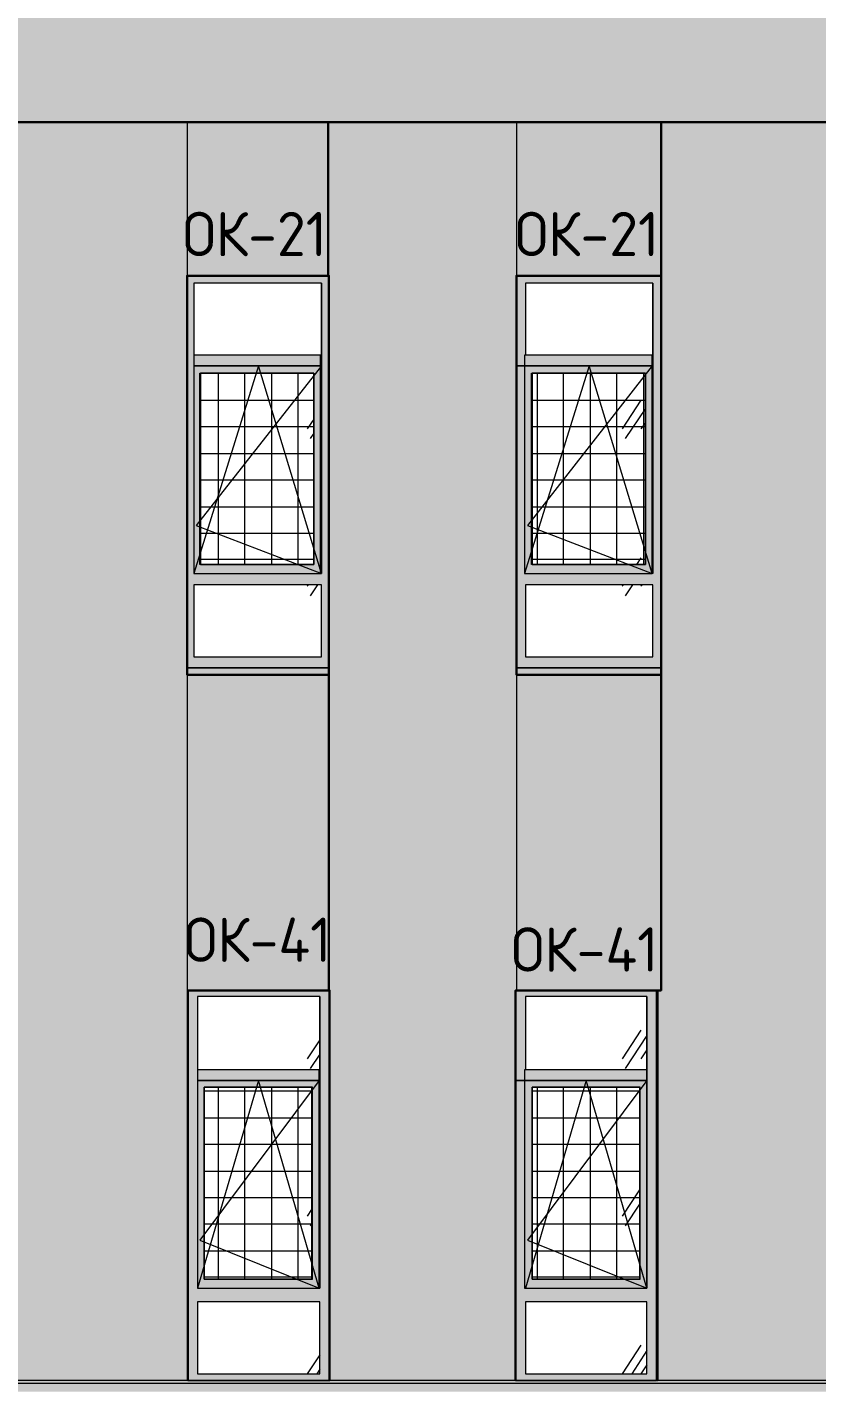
# Model space of a CAD drawing. Header units: millimetres. Extents: x -11345 to 411485, y -9810 to 73012.
# Drawn here: x 120673 to 125128, y 2891 to 10564 of the extents above; entities that cross this region are included whole.
import ezdxf

# ---------------------------------------------------------------- set-up
doc = ezdxf.new("R2010")
doc.units = ezdxf.units.MM
doc.linetypes.add('PDF_IMPORT', pattern=[1, 0.8, -0.2])
for name, color, linetype in [('PDF _Линии', 7, 'Continuous'), ('PDF _Стены внутренние', 7, 'Continuous'), ('PDF _Стены наружные', 7, 'Continuous'), ('PDF _Текст', 7, 'Continuous'), ('PDF _Узлы', 7, 'Continuous')]:
    doc.layers.add(name, color=color, linetype=linetype)
for name, color, linetype, true_color in [('PDF _Ограждение', 7, 'Continuous', 0x7f7f7f), ('PDF _Окна', 7, 'Continuous', 0x383e42), ('PDF _Стены штриховка поверхности', 7, 'Continuous', 0xcacbcc)]:
    doc.layers.add(name, color=color, linetype=linetype, true_color=true_color)
doc.styles.add('PDF GOST Common', font='GOST_Common.ttf')

msp = doc.modelspace()

# ---------------------------------------------------------------- hatches: boundary and pattern name
at = {"layer": 'PDF _Ограждение', "true_color": 0x373f43, "transparency": 33554559}
h = msp.add_hatch(color=149, dxfattribs=at)
h.paths.add_polyline_path([(126988.54874, 2909.93232), (126870.03577, 2893.00189), (126429.84474, 2893.00189), (126429.84474, 2926.86274), (119581.48815, 2926.86274), (119581.48815, 2863.37365), (127479.53104, 2863.37365), (127479.53104, 2867.60626), (127475.29844, 2867.60626), (127479.53104, 2884.53668), (127471.06583, 2884.53668), (127471.06583, 2926.86274), (126988.54874, 2926.86274)])
h.paths.add_polyline_path([(126810.77929, 2884.53668), (126837.58579, 2887.35842), (126831.94232, 2884.53668)], flags=0)
at = {"layer": 'PDF _Окна', "transparency": 33554687}
h = msp.add_hatch(color=256, dxfattribs=at)
h.paths.add_polyline_path([(122290.35603, 7531.93812), (121646.99991, 7531.93812), (121646.99991, 8611.25267), (122290.35603, 8611.25267)])
h.paths.add_polyline_path([(122370.77554, 6909.74504), (122370.77554, 9161.49145), (121575.0456, 9157.25885), (121575.0456, 6909.74504)], flags=0)
h.paths.add_polyline_path([(122332.68209, 7011.32758), (121613.13906, 7011.32758), (121613.13906, 7417.65776), (122332.68209, 7417.65776)], flags=0)
h.paths.add_polyline_path([(122328.44948, 7481.14685), (122328.44948, 8712.83521), (121613.13906, 8712.83521), (121613.13906, 9119.16539), (122332.68209, 9119.16539), (122332.68209, 7481.14685)], flags=0)
h = msp.add_hatch(color=256, dxfattribs=at)
h.paths.add_polyline_path([(124161.1679, 7531.93812), (123517.81178, 7531.93812), (123517.81178, 8611.25267), (124161.1679, 8611.25267)])
h.paths.add_polyline_path([(124245.82002, 6952.0711), (124245.82002, 9161.49145), (123433.15966, 9161.49145), (123433.15966, 6909.74504), (124245.82002, 6909.74504), (124245.82002, 6947.83849), (123835.25723, 6947.83849)], flags=0)
h.paths.add_polyline_path([(124203.49396, 7011.32758), (123483.95093, 7011.32758), (123483.95093, 7417.65776), (124203.49396, 7417.65776)], flags=0)
h.paths.add_polyline_path([(124199.26135, 7481.14685), (124199.26135, 8712.83521), (123483.95093, 8712.83521), (123483.95093, 9119.16539), (124203.49396, 9119.16539), (124203.49396, 7481.14685)], flags=0)
h = msp.add_hatch(color=256, dxfattribs=at)
h.paths.add_polyline_path([(122379.24075, 2926.86274), (122379.24075, 5127.81789), (121579.27821, 5127.81789), (121579.27821, 2926.86274)])
h.paths.add_polyline_path([(122281.89081, 3498.26456), (121672.39554, 3498.26456), (121672.39554, 4581.81171), (122281.89081, 4581.81171)], flags=0)
h.paths.add_polyline_path([(122319.98427, 3447.47329), (122319.98427, 4679.16165), (121634.30209, 4679.16165), (121634.30209, 5093.95704), (122324.21687, 5093.95704), (122324.21687, 3447.47329)], flags=0)
h.paths.add_polyline_path([(122319.98427, 2964.9562), (121634.30209, 2964.9562), (121634.30209, 3371.28638), (122324.21687, 3371.28638)], flags=0)
h = msp.add_hatch(color=256, dxfattribs=at)
h.paths.add_polyline_path([(124224.65699, 2926.86274), (124224.65699, 5127.81789), (123428.92705, 5127.81789), (123428.92705, 2926.86274)])
h.paths.add_polyline_path([(124169.63311, 2964.9562), (123483.95093, 2964.9562), (123483.95093, 3371.28638), (124169.63311, 3371.28638)], flags=0)
h.paths.add_polyline_path([(123483.95093, 4679.16165), (123483.95093, 5093.95704), (124169.63311, 5093.95704), (124169.63311, 4679.16165)], flags=0)
h.paths.add_polyline_path([(123522.04439, 4581.81171), (124131.53966, 4581.81171), (124131.53966, 3498.26456), (123522.04439, 3498.26456)], flags=0)
at = {"layer": 'PDF _Стены штриховка поверхности', "true_color": 0xfbfbf4, "transparency": 33554687}
h = msp.add_hatch(color=7, dxfattribs=at)
h.paths.add_polyline_path([(126891.1988, 2893.00189), (126988.54874, 2909.93232), (126992.78135, 9402.75), (126992.78135, 2926.86274), (127471.06583, 2926.86274), (127471.06583, 10829.13824), (126874.26838, 10829.13824), (126874.26838, 10875.6969), (126908.12923, 10875.6969), (126908.12923, 10846.06866), (126980.08353, 10858.76648), (126980.08353, 12839.62611), (126984.31613, 12839.62611), (126984.31613, 10875.6969), (127471.06583, 10875.6969), (127471.06583, 13554.93653), (127466.83322, 13563.40174), (127471.06583, 13601.4952), (127471.06583, 13808.8929), (127424.50716, 13910.47544), (119644.97725, 13910.47544), (119636.51203, 13885.0798), (119628.04682, 13872.38199), (119628.04682, 13863.91677), (119577.25555, 13758.10162), (119577.25555, 13707.31035), (119581.48815, 13707.31035), (119581.48815, 10875.6969), (119759.25761, 10875.6969), (119759.25761, 13059.72162), (120563.45276, 13059.72162), (120563.45276, 10875.6969), (121570.813, 10875.6969), (121570.813, 13059.72162), (122379.24075, 13059.72162), (122379.24075, 10875.6969), (123420.46184, 10875.6969), (123420.46184, 13059.72162), (124228.8896, 13059.72162), (124228.8896, 10875.6969), (125303.97153, 10875.6969), (125303.97153, 13059.72162), (126108.16668, 13059.72162), (126108.16668, 10875.6969), (126476.40341, 10875.6969), (126476.40341, 10846.06866), (126480.63601, 10846.06866), (126480.63601, 10829.13824), (119581.48815, 10829.13824), (119581.48815, 2926.86274), (119776.18803, 2926.86274), (119776.18803, 5127.81789), (119729.62937, 5127.81789), (119729.62937, 10029.17569), (120554.98755, 10029.17569), (120554.98755, 5127.81789), (120576.15058, 5127.81789), (120576.15058, 2926.86274), (121579.27821, 2926.86274), (121579.27821, 5127.81789), (121575.0456, 5127.81789), (121575.0456, 10029.17569), (122370.77554, 10029.17569), (122370.77554, 9161.49145), (122375.00815, 9161.49145), (122375.00815, 5127.81789), (122379.24075, 5127.81789), (122379.24075, 2926.86274), (123428.92705, 2926.86274), (123428.92705, 5127.81789), (123433.15966, 5127.81789), (123433.15966, 10029.17569), (124250.05263, 10029.17569), (124250.05263, 5127.81789), (124228.8896, 5127.81789), (124228.8896, 2926.86274), (125265.87808, 2926.86274), (125265.87808, 5127.81789), (125261.64547, 5132.05049), (125261.64547, 10029.17569), (126078.53844, 10029.17569), (126078.53844, 5127.81789), (126065.84062, 5127.81789), (126065.84062, 2926.86274), (126429.84474, 2926.86274), (126429.84474, 2893.00189)])
h.paths.add_polyline_path([(126988.54874, 12839.62611), (126988.54874, 13110.5129), (126992.78135, 13110.5129), (126992.78135, 12839.62611)], flags=0)
h.paths.add_polyline_path([(126975.85092, 13110.5129), (126975.85092, 13161.30417), (126980.08353, 13161.30417), (126980.08353, 13110.5129)], flags=0)
at = {"layer": 'PDF _Стены штриховка поверхности', "true_color": 0x88d4d9, "transparency": 33554687}
for points in [[(122370.77554, 10029.17569), (121575.0456, 10029.17569), (121575.0456, 9161.49145), (122370.77554, 9161.49145)], [(124250.05263, 10029.17569), (123433.15966, 10029.17569), (123433.15966, 9161.49145), (124250.05263, 9161.49145)], [(122370.77554, 6909.74504), (121575.0456, 6909.74504), (121575.0456, 5127.81789), (122375.00815, 5127.81789)], [(124245.82002, 6909.74504), (123433.15966, 6909.74504), (123433.15966, 5127.81789), (124250.05263, 5127.81789)]]:
    msp.add_hatch(color=133, dxfattribs=at).paths.add_polyline_path(points)

# ---------------------------------------------------------------- linework, layer by layer
at = {"layer": 'PDF _Линии', "lineweight": 30}
for points in [[(126992.78135, 2926.86274), (126992.78135, 10029.17569), (119581.48815, 10029.17569)], [(122370.77554, 9161.49145), (122370.77554, 10029.17569)], [(123428.92705, 2926.86274), (123428.92705, 5127.81789), (124250.05263, 5127.81789), (124250.05263, 6909.74504), (123433.15966, 6909.74504), (123433.15966, 9161.49145), (124250.05263, 9161.49145), (124250.05263, 10029.17569)], [(122375.00815, 6909.74504), (122375.00815, 9161.49145), (121575.0456, 9161.49145), (121575.0456, 6909.74504), (122375.00815, 6909.74504), (122375.00815, 5127.81789)], [(124250.05263, 6909.74504), (124250.05263, 9161.49145)], [(121575.0456, 5127.81789), (122379.24075, 5127.81789), (122379.24075, 2926.86274)], [(121579.27821, 2926.86274), (121579.27821, 5127.81789)]]:
    msp.add_lwpolyline(points, dxfattribs=at)
at = {"layer": 'PDF _Линии', "lineweight": 9, "ltscale": 3.134275}
for points in [[(122332.68209, 8653.57873), (121625.83688, 7752.03364), (122332.68209, 7481.14685), (121977.14318, 8653.57873), (121613.13906, 7481.14685)], [(124169.63311, 4619.90516), (123496.64875, 3718.36007), (124169.63311, 3447.47329), (123826.79202, 4619.90516), (123483.95093, 3447.47329)]]:
    msp.add_lwpolyline(points, dxfattribs=at)
at = {"layer": 'PDF _Линии', "lineweight": 9}
for points in [[(122290.35603, 8611.25267), (121651.23251, 8611.25267), (121651.23251, 7531.93812), (122290.35603, 7531.93812)], [(124161.1679, 8611.25267), (123522.04439, 8611.25267), (123522.04439, 7531.93812), (124161.1679, 7531.93812)], [(122281.89081, 4581.81171), (121672.39554, 4581.81171), (121672.39554, 3498.26456), (122281.89081, 3498.26456)], [(124131.53966, 4581.81171), (123522.04439, 4581.81171), (123522.04439, 3498.26456), (124131.53966, 3498.26456)]]:
    msp.add_lwpolyline(points, close=True, dxfattribs=at)
at = {"layer": 'PDF _Линии', "lineweight": 9, "ltscale": 3.146543}
msp.add_lwpolyline([(124199.26135, 8653.57873), (123496.64875, 7752.03364), (124199.26135, 7481.14685), (123843.72245, 8653.57873), (123479.71833, 7481.14685)], dxfattribs=at)
at = {"layer": 'PDF _Линии', "lineweight": 30}
for points in [[(122379.24075, 5127.81789), (122379.24075, 2926.86274)], [(124228.8896, 5127.81789), (124228.8896, 2926.86274)]]:
    msp.add_lwpolyline(points, close=True, dxfattribs=at)
at = {"layer": 'PDF _Линии', "lineweight": 9, "ltscale": 3.122532}
msp.add_lwpolyline([(122319.98427, 4619.90516), (121646.99991, 3718.36007), (122319.98427, 3447.47329), (121977.14318, 4619.90516), (121634.30209, 3447.47329)], dxfattribs=at)
at = {"layer": 'PDF _Ограждение', "color": 7, "lineweight": 9, "ltscale": 68.492978}
for points in [[(126429.84474, 2926.86274), (118552.96488, 2926.86274)], [(126429.84474, 2909.93232), (118552.96488, 2909.93232)]]:
    msp.add_lwpolyline(points, dxfattribs=at)
at = {"layer": 'PDF _Окна', "color": 7, "lineweight": 9}
for points in [[(122332.68209, 9119.16539), (122332.68209, 7481.14685), (122332.68209, 9119.16539), (121613.13906, 9119.16539), (121613.13906, 7481.14685), (122332.68209, 7481.14685)], [(124203.49396, 9119.16539), (124203.49396, 7481.14685), (124203.49396, 9119.16539), (123483.95093, 9119.16539), (123483.95093, 8712.83521)], [(122328.44948, 7481.14685), (122328.44948, 8653.57873), (121613.13906, 8653.57873), (122328.44948, 8653.57873), (122328.44948, 8712.83521), (121613.13906, 8712.83521)], [(124135.77226, 8458.87885), (124029.95711, 8298.03982)], [(124203.49396, 8475.80927), (124199.26135, 8471.57667)], [(122332.68209, 8420.7854), (122328.44948, 8412.32018)], [(124161.1679, 8412.32018), (124046.88754, 8243.01594)], [(124203.49396, 8395.38976), (124199.26135, 8391.15715)], [(122290.35603, 8353.0637), (122252.26257, 8298.03982)], [(122332.68209, 8340.36588), (122328.44948, 8331.90067)], [(124161.1679, 8331.90067), (124135.77226, 8298.03982)], [(122290.35603, 8272.64418), (122269.193, 8243.01594)], [(122332.68209, 7531.93812), (122328.44948, 7523.47291)], [(124135.77226, 7570.03158), (124110.37663, 7531.93812)], [(124203.49396, 7586.962), (124199.26135, 7582.7294)], [(124203.49396, 7506.54249), (124199.26135, 7502.30988)], [(124203.49396, 7481.14685), (124199.26135, 7481.14685)], [(122260.72778, 7417.65776), (122252.26257, 7409.19255)], [(122311.51906, 7417.65776), (122269.193, 7354.16867)], [(122332.68209, 7011.32758), (122332.68209, 7417.65776)], [(124038.42232, 7417.65776), (124029.95711, 7409.19255)], [(124089.2136, 7417.65776), (124046.88754, 7354.16867)], [(124144.23748, 7417.65776), (124135.77226, 7409.19255)], [(124203.49396, 7011.32758), (124203.49396, 7417.65776)], [(121575.0456, 6947.83849), (122375.00815, 6947.83849), (121575.0456, 6947.83849)], [(123433.15966, 6947.83849), (124250.05263, 6947.83849), (123433.15966, 6947.83849)], [(122324.21687, 5093.95704), (122324.21687, 3447.47329), (122324.21687, 5093.95704), (121634.30209, 5093.95704), (121634.30209, 3447.47329), (122324.21687, 3447.47329)], [(122379.24075, 2926.86274), (122379.24075, 5127.81789), (122379.24075, 2926.86274)], [(124169.63311, 5093.95704), (124169.63311, 3447.47329), (124169.63311, 5093.95704), (123483.95093, 5093.95704), (123483.95093, 4679.16165)], [(124224.65699, 2926.86274), (124224.65699, 5127.81789), (124224.65699, 2926.86274)], [(122324.21687, 4848.46589), (122252.26257, 4742.65074)], [(124135.77226, 4903.48977), (124029.95711, 4742.65074)], [(124169.63311, 4873.86153), (124046.88754, 4687.62686)], [(122324.21687, 4768.04637), (122269.193, 4687.62686)], [(124169.63311, 4793.44201), (124135.77226, 4742.65074)], [(122319.98427, 3447.47329), (122319.98427, 4619.90516), (121634.30209, 4619.90516), (122319.98427, 4619.90516), (122319.98427, 4679.16165), (121634.30209, 4679.16165)], [(124127.30705, 4001.94468), (124029.95711, 3853.80347)], [(122324.21687, 3959.61862), (122319.98427, 3951.15341)], [(124127.30705, 3921.52516), (124046.88754, 3798.77959)], [(124169.63311, 3985.01426), (124169.63311, 3980.78165)], [(122277.65821, 3891.89692), (122252.26257, 3853.80347)], [(122324.21687, 3879.1991), (122319.98427, 3874.9665)], [(124169.63311, 3904.59474), (124169.63311, 3900.36213)], [(122277.65821, 3811.47741), (122269.193, 3798.77959)], [(124169.63311, 3447.47329), (124169.63311, 3447.47329)], [(122324.21687, 2964.9562), (122324.21687, 3371.28638)], [(124169.63311, 2964.9562), (124169.63311, 3371.28638)], [(122324.21687, 3070.77135), (122252.26257, 2964.9562)], [(124135.77226, 3125.79523), (124029.95711, 2964.9562)], [(124169.63311, 3096.16699), (124084.98099, 2964.9562)], [(124169.63311, 3015.74747), (124135.77226, 2964.9562)], [(122324.21687, 2990.35183), (122307.28645, 2964.9562)]]:
    msp.add_lwpolyline(points, dxfattribs=at)
for points in [[(124199.26135, 8712.83521), (123479.71833, 8712.83521), (123479.71833, 8653.57873), (124199.26135, 8653.57873)], [(122290.35603, 7531.93812), (121646.99991, 7531.93812), (121646.99991, 8611.25267), (122290.35603, 8611.25267)], [(124199.26135, 7481.14685), (124199.26135, 8653.57873), (123479.71833, 8653.57873), (123479.71833, 7481.14685)], [(124161.1679, 7531.93812), (123517.81178, 7531.93812), (123517.81178, 8611.25267), (124161.1679, 8611.25267)], [(122332.68209, 7011.32758), (122332.68209, 7417.65776), (121613.13906, 7417.65776), (121613.13906, 7011.32758)], [(124203.49396, 7011.32758), (124203.49396, 7417.65776), (123483.95093, 7417.65776), (123483.95093, 7011.32758)], [(124169.63311, 4679.16165), (123479.71833, 4679.16165), (123479.71833, 4619.90516), (124169.63311, 4619.90516)], [(124169.63311, 3447.47329), (124169.63311, 4619.90516), (123479.71833, 4619.90516), (123479.71833, 3447.47329)], [(122277.65821, 3498.26456), (121672.39554, 3498.26456), (121672.39554, 4581.81171), (122277.65821, 4581.81171)], [(124127.30705, 3498.26456), (123522.04439, 3498.26456), (123522.04439, 4581.81171), (124127.30705, 4581.81171)], [(122324.21687, 2964.9562), (122324.21687, 3371.28638), (121634.30209, 3371.28638), (121634.30209, 2964.9562)], [(124169.63311, 2964.9562), (124169.63311, 3371.28638), (123483.95093, 3371.28638), (123483.95093, 2964.9562)]]:
    msp.add_lwpolyline(points, close=True, dxfattribs=at)
at = {"layer": 'PDF _Окна', "lineweight": 0}
for points in [[(123479.71833, 8653.57873), (123433.15966, 8653.57873), (123479.71833, 8653.57873)], [(123479.71833, 4619.90516), (123428.92705, 4619.90516), (123479.71833, 4619.90516)], [(122379.24075, 2926.86274), (121579.27821, 2926.86274), (122379.24075, 2926.86274)], [(124224.65699, 2926.86274), (123428.92705, 2926.86274), (124224.65699, 2926.86274)]]:
    msp.add_lwpolyline(points, dxfattribs=at)
for points in [[(122332.68209, 7011.32758), (122332.68209, 7011.32758), (122332.68209, 7011.32758)], [(124203.49396, 7011.32758), (124203.49396, 7011.32758), (124203.49396, 7011.32758)], [(122324.21687, 3447.47329), (122324.21687, 3447.47329), (122324.21687, 3447.47329)], [(124169.63311, 3447.47329), (124169.63311, 3447.47329), (124169.63311, 3447.47329)], [(122324.21687, 2964.9562), (122324.21687, 2964.9562), (122324.21687, 2964.9562)], [(124169.63311, 2964.9562), (124169.63311, 2964.9562), (124169.63311, 2964.9562)]]:
    msp.add_lwpolyline(points, close=True, dxfattribs=at)
at = {"layer": 'PDF _Стены внутренние', "lineweight": 18}
for points in [[(122370.77554, 9161.49145), (122370.77554, 6909.74504)], [(122375.00815, 9161.49145), (122375.00815, 6909.74504)], [(124245.82002, 9161.49145), (124245.82002, 6909.74504)], [(124250.05263, 9161.49145), (124250.05263, 6909.74504)], [(124224.65699, 5127.81789), (124224.65699, 2926.86274)]]:
    msp.add_lwpolyline(points, dxfattribs=at)
at = {"layer": 'PDF _Стены внутренние', "color": 33, "lineweight": 0, "true_color": 0xdf8d79}
msp.add_lwpolyline([(124245.82002, 6909.74504), (124245.82002, 6909.74504), (124245.82002, 6909.74504)], close=True, dxfattribs=at)
at = {"layer": 'PDF _Стены внутренние', "color": 33, "true_color": 0xdf8d79, "transparency": 33554559}
for points in [[(122370.77554, 6909.74504), (122375.00815, 6909.74504), (122375.00815, 6909.74504)], [(124250.05263, 6909.74504), (124245.82002, 6909.74504), (124245.82002, 6909.74504)]]:
    msp.add_solid(points, dxfattribs=at)
at = {"layer": 'PDF _Стены наружные', "lineweight": 18}
for points in [[(121575.0456, 10029.17569), (121575.0456, 9161.49145)], [(123433.15966, 10029.17569), (123433.15966, 9161.49145)], [(122375.00815, 9161.49145), (122375.00815, 6909.74504)], [(124250.05263, 9161.49145), (124250.05263, 6909.74504)], [(121575.0456, 6909.74504), (121575.0456, 5127.81789)], [(123433.15966, 6909.74504), (123433.15966, 5127.81789)], [(122379.24075, 5127.81789), (122379.24075, 2926.86274)], [(124228.8896, 5127.81789), (124228.8896, 2926.86274)]]:
    msp.add_lwpolyline(points, dxfattribs=at)
at = {"layer": 'PDF _Стены наружные', "color": 254, "lineweight": 0, "true_color": 0xe2e2e2}
msp.add_lwpolyline([(123433.15966, 9161.49145), (123433.15966, 9161.49145), (123433.15966, 9161.49145)], dxfattribs=at)
msp.add_lwpolyline([(123433.15966, 9161.49145), (123433.15966, 9161.49145), (123433.15966, 9161.49145)], dxfattribs=at)
msp.add_lwpolyline([(122375.00815, 6909.74504), (122375.00815, 6909.74504), (122375.00815, 6909.74504)], close=True, dxfattribs=at)
at = {"layer": 'PDF _Стены наружные', "color": 31, "lineweight": 0, "true_color": 0xf4cc95}
for points in [[(122375.00815, 6909.74504), (122375.00815, 6909.74504), (122375.00815, 6909.74504)], [(124250.05263, 6909.74504), (124250.05263, 6909.74504), (124250.05263, 6909.74504)]]:
    msp.add_lwpolyline(points, close=True, dxfattribs=at)
at = {"layer": 'PDF _Стены наружные', "color": 254, "true_color": 0xe2e2e2, "transparency": 33554559}
for points in [[(121575.0456, 5132.05049), (121575.0456, 5127.81789), (121575.0456, 5127.81789)], [(123433.15966, 5132.05049), (123433.15966, 5127.81789), (123433.15966, 5127.81789)], [(122379.24075, 3045.37571), (122379.24075, 2926.86274), (122379.24075, 2926.86274)]]:
    msp.add_solid(points, dxfattribs=at)
at = {"layer": 'PDF _Стены наружные', "color": 31, "true_color": 0xf4cc95, "transparency": 33554559}
msp.add_solid([(124228.8896, 3045.37571), (124228.8896, 2926.86274), (124228.8896, 2926.86274)], dxfattribs=at)
at = {"layer": 'PDF _Стены штриховка поверхности', "color": 133, "lineweight": 0, "true_color": 0x88d4d9}
msp.add_lwpolyline([(124245.82002, 6909.74504), (123890.28111, 6909.74504), (124245.82002, 6909.74504)], dxfattribs=at)
at = {"layer": 'PDF _Узлы', "color": 251, "lineweight": 9, "true_color": 0x494949}
for points in [[(121651.23251, 8611.25267), (122290.35603, 8611.25267)], [(121752.81506, 7531.93812), (121752.81506, 8611.25267)], [(121900.95627, 7531.93812), (121900.95627, 8611.25267)], [(122053.33009, 7531.93812), (122053.33009, 8611.25267)], [(122201.4713, 7531.93812), (122201.4713, 8611.25267)], [(123522.04439, 8611.25267), (124161.1679, 8611.25267)], [(123551.67263, 7531.93812), (123551.67263, 8611.25267)], [(123699.81384, 7531.93812), (123699.81384, 8611.25267)], [(123852.18766, 7531.93812), (123852.18766, 8611.25267)], [(124000.32887, 7531.93812), (124000.32887, 8611.25267)], [(124152.70269, 7531.93812), (124152.70269, 8611.25267)], [(121651.23251, 8458.87885), (122290.35603, 8458.87885)], [(123522.04439, 8458.87885), (124161.1679, 8458.87885)], [(121651.23251, 8310.73764), (122290.35603, 8310.73764)], [(123522.04439, 8310.73764), (124161.1679, 8310.73764)], [(121651.23251, 8158.36382), (122290.35603, 8158.36382)], [(123522.04439, 8158.36382), (124161.1679, 8158.36382)], [(121651.23251, 8010.22261), (122290.35603, 8010.22261)], [(123522.04439, 8010.22261), (124161.1679, 8010.22261)], [(121651.23251, 7857.84879), (122290.35603, 7857.84879)], [(123522.04439, 7857.84879), (124161.1679, 7857.84879)], [(121651.23251, 7709.70758), (122290.35603, 7709.70758)], [(123522.04439, 7709.70758), (124161.1679, 7709.70758)], [(121651.23251, 7561.56637), (122290.35603, 7561.56637)], [(123522.04439, 7561.56637), (124161.1679, 7561.56637)], [(121672.39554, 4560.64868), (122277.65821, 4560.64868), (122281.89081, 4560.64868)], [(121752.81506, 3498.26456), (121752.81506, 4581.81171)], [(121900.95627, 3498.26456), (121900.95627, 4581.81171)], [(122053.33009, 3498.26456), (122053.33009, 4581.81171)], [(122201.4713, 3498.26456), (122201.4713, 4581.81171)], [(123522.04439, 4560.64868), (124127.30705, 4560.64868), (124131.53966, 4560.64868)], [(123551.67263, 3498.26456), (123551.67263, 4581.81171)], [(123699.81384, 3498.26456), (123699.81384, 4581.81171)], [(123852.18766, 3498.26456), (123852.18766, 4581.81171)], [(124000.32887, 3498.26456), (124000.32887, 4581.81171)], [(121672.39554, 4408.27486), (122277.65821, 4408.27486), (122281.89081, 4408.27486)], [(123522.04439, 4408.27486), (124127.30705, 4408.27486), (124131.53966, 4408.27486)], [(121672.39554, 4260.13365), (122277.65821, 4260.13365), (122281.89081, 4260.13365)], [(123522.04439, 4260.13365), (124127.30705, 4260.13365), (124131.53966, 4260.13365)], [(121672.39554, 4107.75983), (122277.65821, 4107.75983), (122281.89081, 4107.75983)], [(123522.04439, 4107.75983), (124127.30705, 4107.75983), (124131.53966, 4107.75983)], [(121672.39554, 3959.61862), (122277.65821, 3959.61862), (122281.89081, 3959.61862)], [(123522.04439, 3959.61862), (124127.30705, 3959.61862), (124131.53966, 3959.61862)], [(121672.39554, 3811.47741), (122277.65821, 3811.47741), (122281.89081, 3811.47741)], [(123522.04439, 3811.47741), (124127.30705, 3811.47741), (124131.53966, 3811.47741)], [(121672.39554, 3659.10359), (122277.65821, 3659.10359), (122281.89081, 3659.10359)], [(123522.04439, 3659.10359), (124127.30705, 3659.10359), (124131.53966, 3659.10359)], [(121672.39554, 3510.96238), (122277.65821, 3510.96238), (122281.89081, 3510.96238)], [(123522.04439, 3510.96238), (124127.30705, 3510.96238), (124131.53966, 3510.96238)]]:
    msp.add_lwpolyline(points, dxfattribs=at)
at = {"layer": 'PDF _Узлы', "color": 251, "linetype": 'PDF_IMPORT', "lineweight": 9, "true_color": 0x494949}
msp.add_lwpolyline([(122290.35603, 8611.25267), (122290.35603, 7561.56637)], dxfattribs=at)

# ---------------------------------------------------------------- texts
at = {"layer": 'PDF _Текст', "char_height": 250.000659, "attachment_point": 4, "style": 'PDF GOST Common'}
for s, insert in [('ОК-21', (121550.23233, 9396.89518)), ('ОК-21', (123425.35324, 9396.89518)), ('ОК-41', (121558.69754, 5413.85142)), ('ОК-41', (123404.18913, 5358.82539))]:
    msp.add_mtext(s, dxfattribs=dict(at, insert=insert))

doc.saveas('drawing.dxf')
